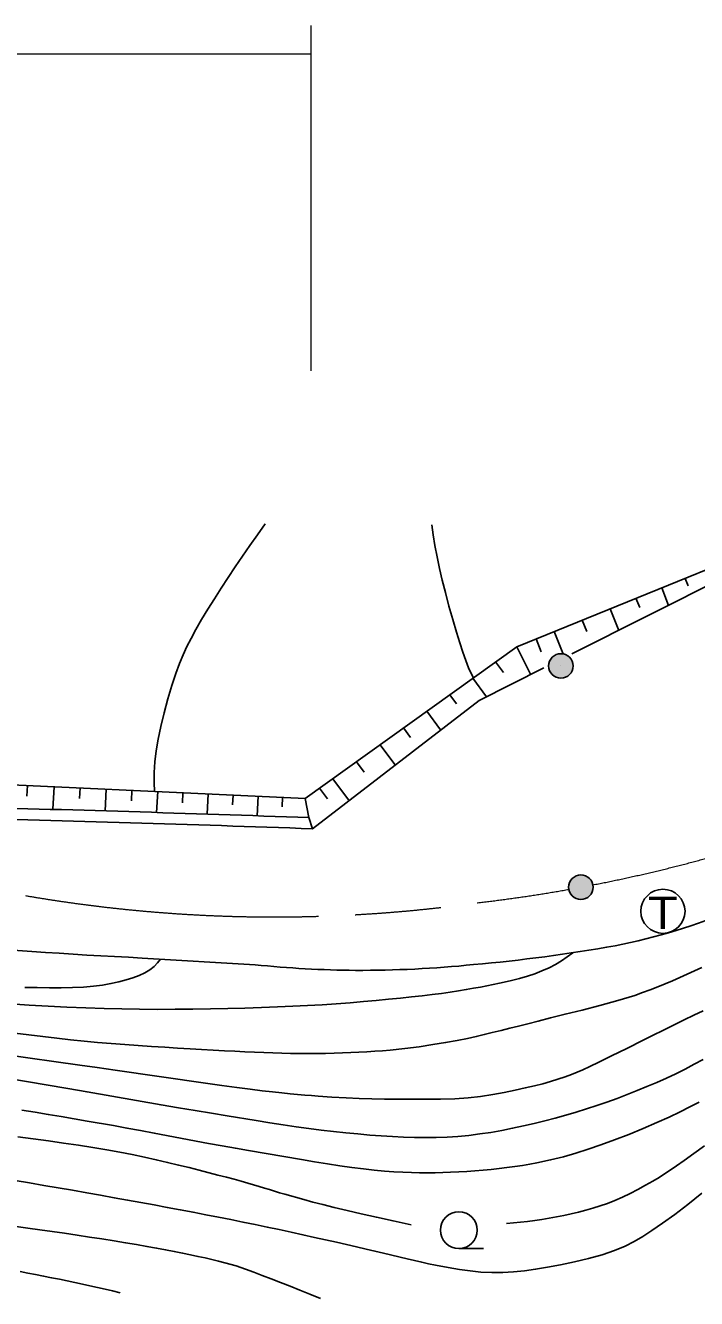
# Model space of a CAD drawing. Units: millimetres, scale not verified. Extents: x 40000 to 680000, y 20000 to 380000.
# Drawn here: x 452244 to 479616, y 277358 to 329271 of the extents above; entities that cross this region are included whole.
import ezdxf
from ezdxf.enums import TextEntityAlignment as Align

# ---------------------------------------------------------------- set-up
doc = ezdxf.new("R2010")
doc.units = ezdxf.units.MM
doc.header["$LTSCALE"] = 1000
doc.linetypes.add('CHAIN', pattern=[18.5, 12, -1.5, 3.5, -1.5])
for name, color, linetype, lineweight in [('M-BGD', 7, 'Continuous', 25), ('M-BMK', 2, 'CHAIN', 13), ('M-BMK-SRVR', 3, 'Continuous', 25), ('M-STR-HTXT', 7, 'Continuous', 13)]:
    doc.layers.add(name, color=color, linetype=linetype, lineweight=lineweight)
doc.styles.add('ＭＳ ゴシック', font='')
doc.styles.get('ＭＳ ゴシック').set_extended_font_data('MS Gothic')

msp = doc.modelspace()

# ---------------------------------------------------------------- hatches: boundary and pattern name
at = {"layer": 'M-BGD'}
msp.add_hatch(color=256, dxfattribs=at).paths.add_polyline_path([(474583, 303153, 0.41421), (474083, 303653, 0.41421), (473583, 303153, 0.41421), (474083, 302653, 0.41421)])
at = {"layer": 'M-BMK-SRVR'}
msp.add_hatch(color=256, dxfattribs=at).paths.add_polyline_path([(475398, 294132, 0.41421), (474898, 294632, 0.41421), (474398, 294132, 1)])

# ---------------------------------------------------------------- linework, layer by layer
at = {"layer": 'M-BGD'}
for p, q in [((478194, 306337), (478478, 305617)), ((479154, 306726), (479275, 306419)), ((477147, 305911), (477297, 305532)), ((476100, 305486), (476451, 304595)), ((474956, 305022), (475137, 304564)), ((473074, 304258), (473281, 303732)), ((473813, 304558), (474160, 303678)), ((472285, 303938), (472859, 302794)), ((471421, 303319), (471738, 302888)), ((470494, 302654), (471050, 301898)), ((470744, 301744), (473390, 303073)), ((474083, 303153), (474084, 303153)), ((463953, 296513), (470744, 301744)), ((469554, 301980), (469823, 301614)), ((468614, 301307), (469172, 300549)), ((467662, 300624), (467946, 300238)), ((466710, 299941), (467306, 299131)), ((465744, 299249), (466056, 298825)), ((464779, 298557), (465414, 297693)), ((452329, 298281), (452306, 297839)), ((453411, 298230), (453365, 297316)), ((454476, 298181), (454454, 297749)), ((455541, 298131), (455496, 297245)), ((456589, 298082), (456568, 297660)), ((457637, 298033), (457594, 297176)), ((458669, 297985), (458648, 297573)), ((464240, 298170), (464564, 297730)), ((459700, 297937), (459658, 297107)), ((460715, 297890), (460695, 297487)), ((461730, 297842), (461690, 297039)), ((462729, 297796), (462709, 297403)), ((463657, 297752), (463807, 296968)), ((463689, 296973), (463689, 296972)), ((463807, 296968), (463953, 296513)), ((457005, 291244), (461608, 290972)), ((469924, 279398), (470924, 279398))]:
    msp.add_line(p, q, dxfattribs=at)
for points in [[(474533, 303647), (487061, 309935), (500669, 310069), (516017, 311707)], [(445195, 298978), (447882, 298488), (463657, 297752), (472285, 303938), (487061, 309935)], [(462023, 308947), (461710, 308506), (461401, 308065), (461097, 307627), (460801, 307190), (460514, 306758), (460231, 306326), (459950, 305892), (459680, 305464), (459427, 305046), (459199, 304645), (459002, 304279), (458831, 303944), (458676, 303613), (458529, 303255), (458380, 302844), (458220, 302357), (458056, 301812), (457900, 301243), (457763, 300685), (457657, 300171), (457580, 299697), (457525, 299240), (457493, 298806), (457488, 298404), (457511, 298039)], [(468819, 308902), (468875, 308496), (468947, 308062), (469035, 307605), (469135, 307133), (469244, 306654), (469372, 306143), (469518, 305596), (469673, 305048), (469824, 304535), (469961, 304090), (470086, 303709), (470206, 303370), (470319, 303079), (470422, 302842), (470513, 302668)], [(451636, 289369), (452397, 289324), (453166, 289282), (453937, 289244), (454702, 289211), (455452, 289185), (456181, 289167), (456901, 289156), (457626, 289151), (458353, 289152), (459077, 289159), (459794, 289170), (460501, 289185), (461194, 289204), (461869, 289225), (462522, 289250), (463148, 289276), (463754, 289305), (464346, 289339), (464923, 289378), (465484, 289420), (466027, 289464), (466551, 289511), (467054, 289559), (467535, 289607), (467994, 289656), (468428, 289703), (468835, 289751), (469216, 289800), (469572, 289851), (469907, 289903), (470222, 289955), (470519, 290008), (470800, 290060), (471068, 290113), (471325, 290165), (471573, 290216), (472019, 290314), (472393, 290407), (472719, 290501), (473018, 290604), (473312, 290719), (473599, 290847), (473863, 290984), (474109, 291131), (474342, 291289), (474565, 291459)], [(451811, 288181), (452385, 288109), (452955, 288039), (453519, 287974), (454079, 287912), (454633, 287856), (455186, 287804), (455741, 287757), (456296, 287713), (456847, 287673), (457392, 287637), (457927, 287603), (458450, 287572), (458957, 287542), (460361, 287465), (460786, 287442), (461193, 287421), (461585, 287403), (461964, 287387), (462334, 287373), (462697, 287362), (463056, 287355), (463413, 287350), (463771, 287348), (464129, 287350), (464483, 287354), (464832, 287362), (465176, 287372), (465514, 287385), (465847, 287401), (466174, 287419), (466495, 287440), (466809, 287463), (467117, 287489), (467719, 287551), (468303, 287627), (468860, 287711), (469381, 287797), (469858, 287881), (470272, 287960), (470629, 288039), (470957, 288120), (471285, 288203), (471641, 288292), (472006, 288381), (472361, 288469), (472734, 288564), (473155, 288672), (473653, 288802), (474256, 288954), (474946, 289123), (475678, 289308), (476408, 289508), (477093, 289721), (477414, 289833), (477727, 289949), (478036, 290069), (478339, 290193), (478640, 290320), (478938, 290450), (479235, 290583), (479532, 290718), (479830, 290854)], [(452225, 290047), (452726, 290035), (453221, 290028), (453704, 290029), (454169, 290039), (454609, 290060), (455018, 290094), (455389, 290141), (455730, 290200), (456050, 290269), (456350, 290348), (456628, 290436), (456882, 290536), (457111, 290646), (457314, 290767), (457489, 290899), (457636, 291044), (457752, 291200)], [(448270, 287741), (454459, 286880), (455166, 286780), (455899, 286675), (459588, 286141), (460251, 286048), (460862, 285965), (461412, 285893), (461895, 285833), (462321, 285783), (462699, 285741), (463038, 285707), (463347, 285678), (463634, 285654), (463909, 285633), (464180, 285614), (464747, 285576), (465321, 285541), (465855, 285517), (466370, 285501), (466886, 285492), (467423, 285487), (467994, 285484), (468585, 285483), (469178, 285489), (469755, 285508), (470298, 285544), (470810, 285601), (471304, 285677), (471774, 285765), (472217, 285857), (472629, 285946), (473003, 286031), (473341, 286116), (473655, 286204), (473955, 286298), (474253, 286399), (474520, 286496), (474746, 286587), (474978, 286690), (475260, 286823), (475637, 287003), (476151, 287251), (476772, 287557), (477437, 287888), (478646, 288490), (479108, 288718), (479510, 288913), (479881, 289096)], [(448906, 286780), (453968, 285920), (454758, 285782), (457778, 285255), (458487, 285134), (459173, 285019), (459834, 284911), (460466, 284808), (461652, 284615), (462211, 284525), (462753, 284441), (463280, 284362), (463796, 284289), (464305, 284223), (464808, 284164), (465310, 284113), (465805, 284068), (466286, 284026), (466755, 283990), (467214, 283960), (467666, 283937), (468112, 283923), (468555, 283918), (468997, 283923), (469440, 283940), (469886, 283970), (470334, 284012), (470781, 284068), (471227, 284135), (471670, 284212), (472112, 284299), (472552, 284394), (472989, 284497), (473423, 284605), (473853, 284718), (474280, 284835), (474704, 284958), (475126, 285088), (475545, 285225), (475961, 285369), (476375, 285519), (476785, 285674), (477191, 285835), (477594, 286001), (477993, 286171), (478388, 286345), (478775, 286525), (479153, 286714), (479525, 286910), (479893, 287112)], [(452091, 285045), (452638, 284955), (453174, 284866), (453703, 284776), (454229, 284687), (454756, 284595), (455834, 284408), (456386, 284309), (456941, 284208), (457497, 284104), (459717, 283685), (460265, 283585), (460807, 283487), (461343, 283394), (463504, 283025), (464038, 282937), (464562, 282853), (465071, 282776), (465562, 282706), (466032, 282646), (466474, 282596), (466888, 282558), (467275, 282528), (467638, 282506), (467984, 282493), (468315, 282485), (468637, 282484), (468953, 282488), (469268, 282496), (469587, 282507), (469914, 282521), (470246, 282538), (470578, 282561), (470908, 282588), (471237, 282620), (471563, 282657), (471885, 282697), (472201, 282741), (472511, 282788), (472814, 282839), (473108, 282893), (473664, 283009), (474184, 283139), (474687, 283283), (475190, 283443), (475714, 283621), (476274, 283824), (476858, 284052), (477442, 284292), (477998, 284531), (478502, 284757), (478946, 284967), (479348, 285171), (479718, 285370)], [(451934, 283957), (452557, 283873), (453181, 283786), (453800, 283697), (454407, 283606), (454996, 283514), (455560, 283420), (456093, 283326), (456601, 283229), (457096, 283126), (457576, 283020), (458041, 282912), (458489, 282803), (458919, 282695), (459330, 282590), (460092, 282392), (460439, 282302), (460759, 282219), (461047, 282140), (461310, 282066), (461551, 281995), (461776, 281927), (461989, 281861), (462195, 281798), (462400, 281735), (462606, 281674), (462821, 281612), (463599, 281394), (463967, 281294), (464367, 281189), (464836, 281073), (465369, 280945), (465942, 280812), (466562, 280671), (467237, 280522), (467973, 280361)], [(471866, 280422), (472150, 280444), (472436, 280471), (472725, 280504), (473015, 280541), (473308, 280584), (473602, 280632), (473900, 280685), (474199, 280743), (474499, 280808), (474798, 280881), (475095, 280960), (475392, 281044), (475689, 281136), (475988, 281239), (476289, 281357), (476598, 281493), (476913, 281646), (477228, 281808), (477535, 281976), (477828, 282141), (478086, 282294), (478314, 282437), (478543, 282589), (478801, 282767), (479117, 282989), (479505, 283266), (479944, 283586)], [(451829, 282169), (452407, 282072), (452992, 281973), (453578, 281872), (454163, 281771), (454742, 281670), (455311, 281569), (455867, 281470), (456412, 281372), (456955, 281273), (457494, 281175), (458028, 281076), (458558, 280977), (459082, 280877), (459601, 280778), (460113, 280678), (460619, 280578), (461117, 280478), (461612, 280376), (462106, 280273), (462598, 280167), (463084, 280061), (463562, 279956), (464031, 279852), (464927, 279651), (465753, 279465), (466136, 279377), (466501, 279292), (466850, 279208), (467815, 278974), (468114, 278903), (468405, 278837), (468688, 278776), (468966, 278721), (469484, 278624), (469951, 278543), (470389, 278481), (470819, 278439), (471262, 278419), (471711, 278421), (472151, 278446), (472595, 278490), (473053, 278553), (473537, 278635), (474067, 278734), (474636, 278854), (475214, 278991), (475770, 279146), (476275, 279317), (476703, 279495), (477074, 279679), (477426, 279886), (477798, 280129), (478229, 280425), (478725, 280785), (479261, 281199), (479827, 281650)], [(451871, 280293), (452347, 280229), (452829, 280162), (453327, 280090), (453836, 280017), (454349, 279941), (454861, 279863), (455366, 279786), (455858, 279708), (456331, 279632), (456780, 279557), (457198, 279485), (457590, 279415), (457962, 279346), (458316, 279279), (458652, 279212), (458973, 279145), (459279, 279079), (459571, 279014), (459851, 278948), (460119, 278883), (460377, 278817), (460834, 278687), (461217, 278561), (461559, 278434), (461896, 278303), (462260, 278163), (462647, 278014), (463036, 277860), (463431, 277700), (463841, 277533), (464272, 277358)], [(452025, 278459), (452341, 278399), (452659, 278337), (452983, 278273), (453308, 278208), (453629, 278142), (453945, 278076), (454257, 278010), (454567, 277943), (454875, 277875), (455182, 277807), (455489, 277737), (455796, 277666), (456104, 277594)]]:
    msp.add_lwpolyline(points, dxfattribs=at)
msp.add_lwpolyline([(474583, 303153, 0.41421), (474083, 303653, 0.41421), (473583, 303153, 0.41421), (474083, 302653, 0.41421)], format="xyb", close=True, dxfattribs=at)
for centre, radius in [((478246, 293149), 900), ((469924, 280148), 750)]:
    msp.add_circle(centre, radius, dxfattribs=at)
for centre, radius, start, end in [((418920, -936789), 1234123, 87.90885, 88.59882), ((418920, -936789), 1234573, 87.91639, 88.59795), ((471371, 316728), 25465, 281.1678, 292.6638), ((469745, 545135), 254211, 265.09259, 267.12729), ((464688, 356924), 66206, 275.05732, 280.10396), ((466001, 332616), 41876, 263.9789, 269.6003), ((465902, 336519), 45778, 269.7586, 275.7956)]:
    msp.add_arc(centre, radius, start, end, dxfattribs=at)
at = {"layer": 'M-BMK'}
for centre, radius, start, end in [((463543, 355160), 62075, 281.0015, 287.98146), ((463543, 355160), 62075, 276.60362, 280.07849), ((462400, 352662), 59743, 260.21303, 277.96852)]:
    msp.add_arc(centre, radius, start, end, dxfattribs=at)
at = {"layer": 'M-BMK-SRVR'}
msp.add_lwpolyline([(475398, 294132, 0.41421), (474898, 294632, 0.41421), (474398, 294132, 1)], format="xyb", close=True, dxfattribs=at)
at = {"layer": 'M-STR-HTXT'}
for p, q in [((463885, 329271), (463885, 315189)), ((324464, 328114), (463885, 328114))]:
    msp.add_line(p, q, dxfattribs=at)

# ---------------------------------------------------------------- texts
at = {"layer": 'M-BGD', "style": 'ＭＳ ゴシック'}
msp.add_text('Ｔ', height=1320, dxfattribs=at).set_placement((478241, 293085), align=Align.MIDDLE_CENTER)

doc.saveas('drawing.dxf')
